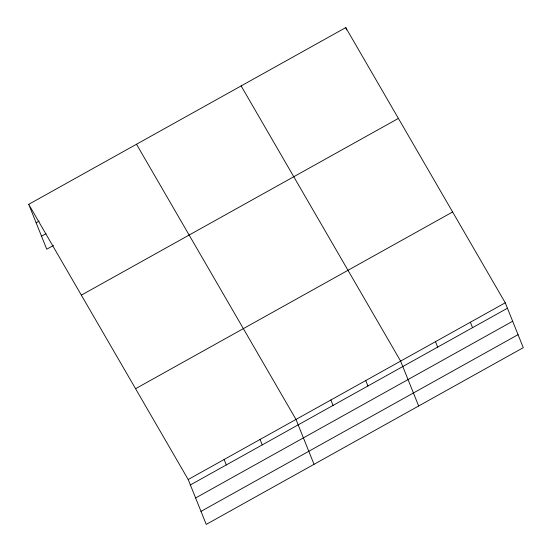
<?xml version="1.0" encoding="UTF-8"?>
<svg xmlns="http://www.w3.org/2000/svg" width="552" height="552" viewBox="0 0 552 552"><rect width="100%" height="100%" fill="white"/><g stroke="black" fill="none" stroke-linecap="round" stroke-linejoin="round"><path stroke-width="0.83" d="M28.718 204.33L345.766 27.6L505.246 302.793L523.282 347.67L206.234 524.4L188.197 479.522L28.718 204.33L46.754 249.207L53.496 245.447M36.135 222.773L39.13 221.104M41.524 236.187L46.016 233.682M81.344 295.141L398.392 118.418M135.564 388.712L452.612 211.982M188.197 479.522L505.246 302.793M190.378 484.953L507.426 308.223M195.608 497.973L512.656 321.243M201.004 511.38L518.052 334.657M241.141 85.919L400.621 361.118L418.657 405.989M136.51 144.238L295.989 419.437L314.033 464.315M470.366 322.237L472.553 327.667M345.766 27.6L346.697 29.925M435.493 341.674L437.674 347.104M365.741 380.556L367.922 385.986M330.869 399.993L333.049 405.423M260.061 439.468L262.241 444.891M224.126 459.492L226.313 464.922"/></g></svg>
